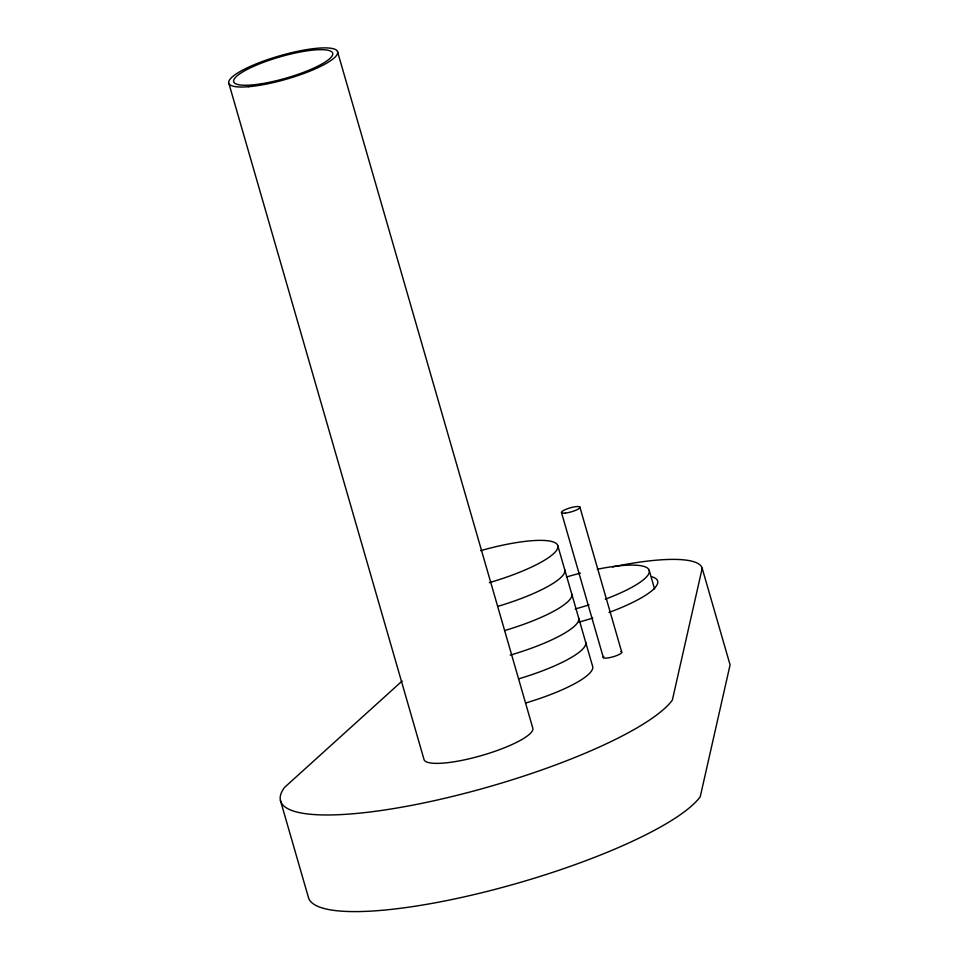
<?xml version="1.0" encoding="UTF-8"?>
<svg xmlns="http://www.w3.org/2000/svg" width="959" height="959" viewBox="0 0 959 959"><rect width="100%" height="100%" fill="white"/><g stroke="black" fill="none" stroke-linecap="round" stroke-linejoin="round"><path stroke-width="1.44" d="M612.501 566.937A128.71 27.643 -16.1 0 1 702.192 568.267L672.343 700.118A205.933 44.222 -16.1 0 1 437.352 799.998A205.933 44.222 -16.1 0 1 284.463 787.483L402.097 681.046M702.192 568.267L730.087 664.887L700.238 796.737A205.933 44.222 -16.1 0 1 490.912 890.443A205.933 44.222 -16.1 0 1 308.342 897.156L280.448 800.537M597.265 569.25A77.223 16.579 -16.1 0 1 649.231 570.425L654.565 588.898M579.847 506.975L621.672 651.904M561.542 512.753L603.379 657.682M480.627 550.658A77.223 16.579 -16.1 0 1 557.802 545.695L592.662 666.469A77.223 16.579 -16.1 0 1 525.544 703.031M337.46 51.378L532.677 727.725A56.629 12.155 -16.1 0 1 483.54 754.973A56.629 12.155 -16.1 0 1 424.13 759.876L228.913 83.529M651.7 576.731A82.378 17.694 -16.1 0 1 609.001 612.465M592.746 618.04A82.378 17.694 -16.1 0 1 579.008 622.103M620.941 651.569A9.65 2.074 -16.1 0 1 612.957 656.831A9.65 2.074 -16.1 0 1 603.786 656.459M557.802 545.695A77.223 16.579 -16.1 0 1 489.306 582.664M564.767 569.85A77.223 16.579 -16.1 0 1 497.649 606.412M571.744 594.005A77.223 16.579 -16.1 0 1 504.626 630.566M578.721 618.159A77.223 16.579 -16.1 0 1 510.212 655.129M649.231 570.425A77.223 16.579 -16.1 0 1 605.381 599.183M589.018 604.877A77.223 16.579 -16.1 0 1 575.22 608.965M566.553 576.994A77.223 16.579 -16.1 0 1 580.411 573.134M585.685 642.314A77.223 16.579 -16.1 0 1 518.567 678.876M248.441 86.718A56.629 12.155 -16.1 0 0 336.945 54.819A56.629 12.155 -16.1 0 0 264.181 60.837A56.629 12.155 -16.1 0 0 248.441 86.718M260.956 83.817A51.486 11.052 -16.1 0 0 332.665 53.213A51.486 11.052 -16.1 0 0 255.945 65.332A51.486 11.052 -16.1 0 0 260.956 83.817M565.378 513.089A9.65 2.074 -16.1 0 0 579.955 507.503A9.65 2.074 -16.1 0 0 566.745 509.001A9.65 2.074 -16.1 0 0 565.378 513.089"/></g></svg>
